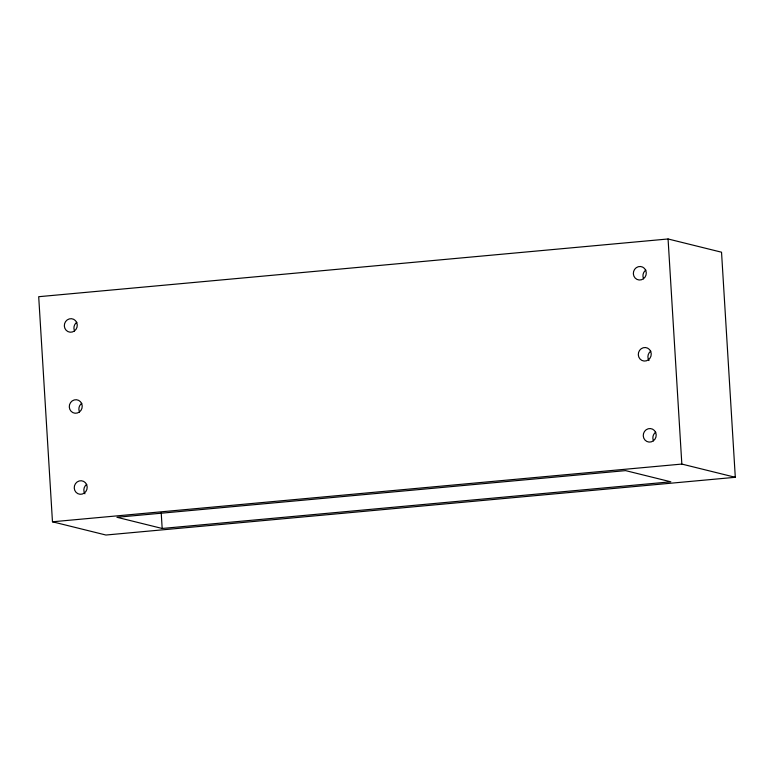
<?xml version="1.0" encoding="UTF-8"?>
<svg xmlns="http://www.w3.org/2000/svg" width="774" height="774" viewBox="0 0 774 774"><rect width="100%" height="100%" fill="white"/><g stroke="black" fill="none" stroke-linecap="round" stroke-linejoin="round"><path stroke-width="1.16" d="M668.068 238.972L38.7 296.703L52.468 521.792L105.932 535.028L735.3 477.297L721.532 252.208L668.068 238.972L681.836 464.071L735.3 477.297M52.468 521.792L681.836 464.071M162.172 528.468L670.835 481.815L625.595 470.621L116.932 517.274L162.172 528.468L161.215 512.794M643.281 277.953A6.802 6.463 -76.1 0 1 645.826 270.078M648.98 360.558A6.802 6.463 -76.1 0 1 650.779 351.115M653.188 440.019A6.802 6.463 -76.1 0 1 655.733 432.144M74.256 330.15A6.802 6.463 -76.1 0 1 76.81 322.274M79.219 411.178A6.802 6.463 -76.1 0 1 81.763 403.302M84.917 493.783A6.802 6.463 -76.1 0 1 86.717 484.34M643.407 278.804A6.802 6.463 -76.1 0 0 642.691 267.107A6.802 6.463 -76.1 0 0 633.355 273.851A6.802 6.463 -76.1 0 0 643.407 278.804M648.37 359.842A6.802 6.463 -76.1 0 0 647.654 348.145A6.802 6.463 -76.1 0 0 638.308 354.879A6.802 6.463 -76.1 0 0 648.37 359.842M74.391 331.001A6.802 6.463 -76.1 0 0 73.675 319.304A6.802 6.463 -76.1 0 0 64.339 326.048A6.802 6.463 -76.1 0 0 74.391 331.001M79.345 412.039A6.802 6.463 -76.1 0 0 78.638 400.342A6.802 6.463 -76.1 0 0 69.292 407.076A6.802 6.463 -76.1 0 0 79.345 412.039M84.308 493.067A6.802 6.463 -76.1 0 0 83.592 481.37A6.802 6.463 -76.1 0 0 74.246 488.113A6.802 6.463 -76.1 0 0 84.308 493.067M653.324 440.87A6.802 6.463 -76.1 0 0 652.608 429.173A6.802 6.463 -76.1 0 0 643.262 435.917A6.802 6.463 -76.1 0 0 653.324 440.87"/></g></svg>
